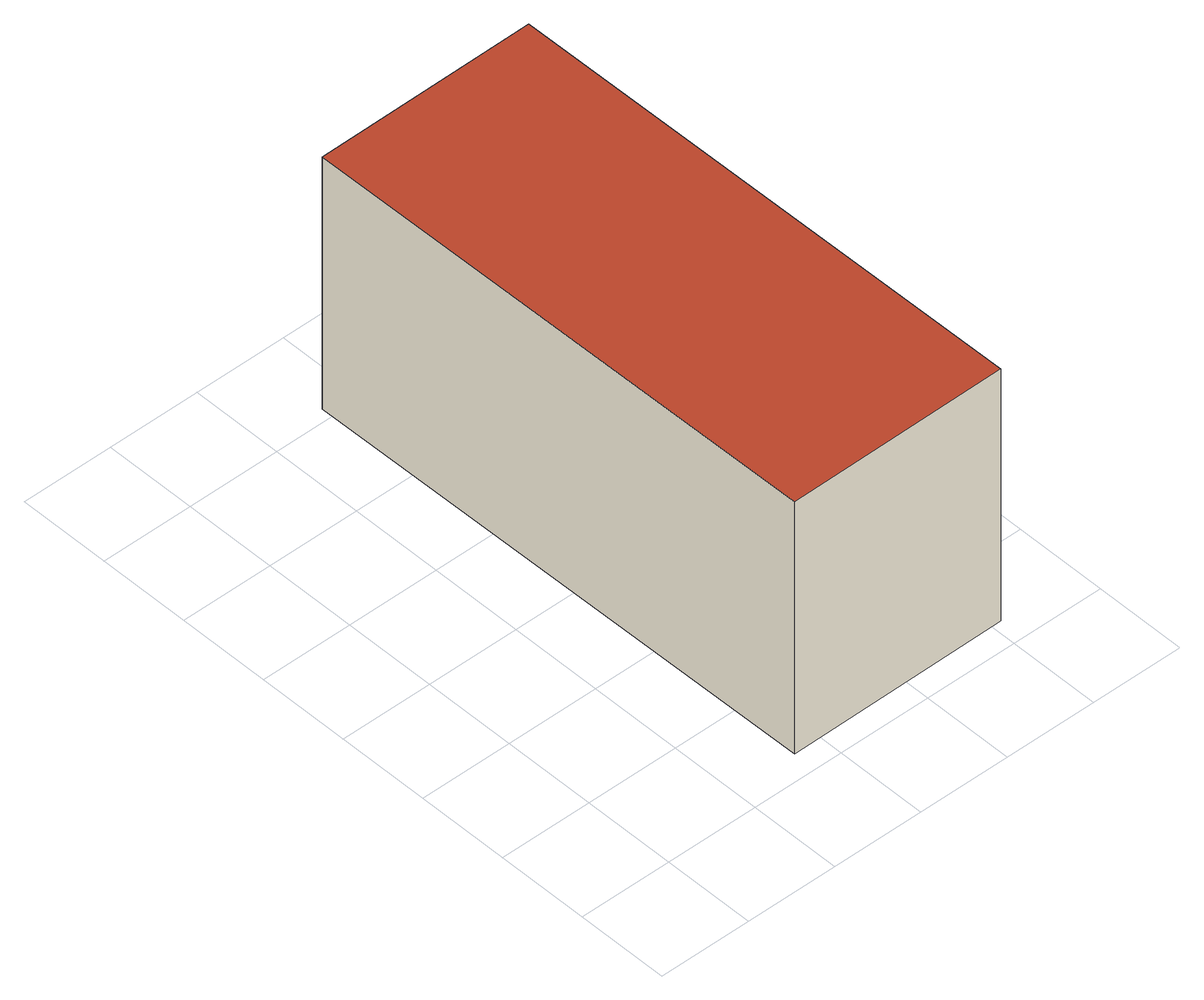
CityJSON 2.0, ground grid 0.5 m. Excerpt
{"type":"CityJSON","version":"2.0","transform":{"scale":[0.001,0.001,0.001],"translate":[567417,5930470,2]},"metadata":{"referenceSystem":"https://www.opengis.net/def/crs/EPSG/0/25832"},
"CityObjects":{
"building1":{"type":"Building","attributes":{"Grundfläche 2D":"3.529862","Grundhöhe NN":"2.529"},"geometry":[{"type":"Solid","lod":"3","boundaries":[[[[0,1,2,3]],[[4,5,3,2]],[[5,6,0,3]],[[6,7,1,0]],[[7,4,2,1]],[[7,6,5,4]]]],"semantics":{"surfaces":[{"type":"RoofSurface"},{"type":"WallSurface"},{"type":"GroundSurface"}],"values":[[0,1,1,1,1,2]]}}]}
},
"vertices":[
[2054,140,2003],[2028,3074,2003],[825,3064,2003],[851,130,2003],[825,3064,529],[851,130,529],[2054,140,529],[2028,3074,529]
]}
